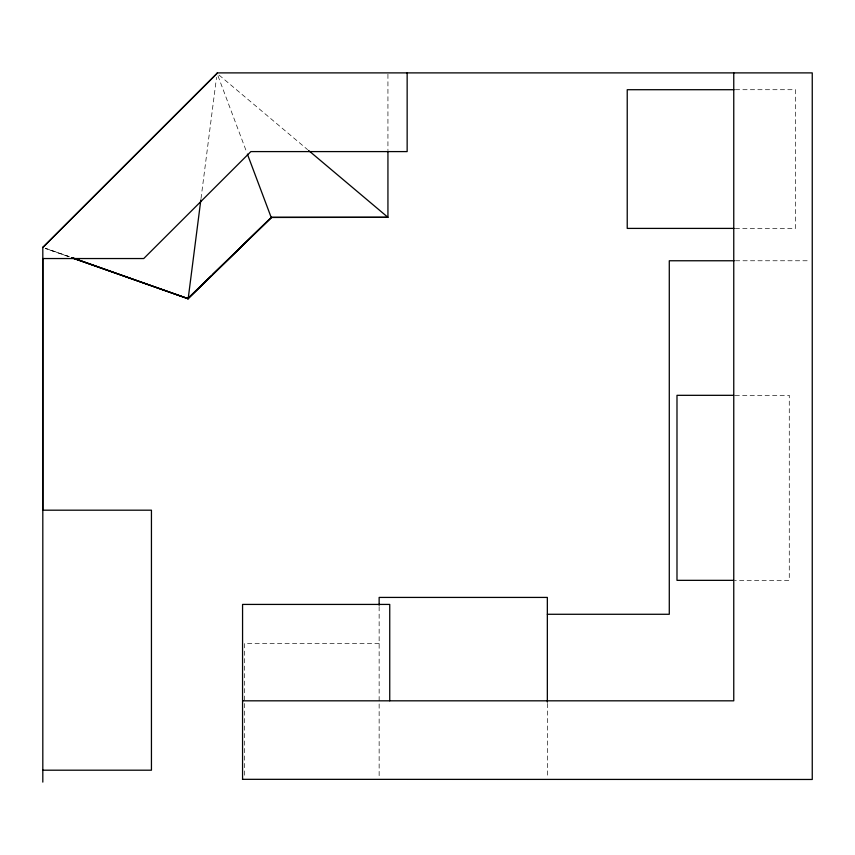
<?xml version="1.0" encoding="UTF-8"?>
<svg xmlns="http://www.w3.org/2000/svg" width="855" height="855" viewBox="0 0 855 855"><rect width="100%" height="100%" fill="white"/><g stroke="black" fill="none" stroke-linecap="round" stroke-linejoin="round"><path stroke-width="0.64" stroke-dasharray="4.28 3.21" d="M201.011 198.563L216.539 77.313M735.364 89.711L795.428 89.711L795.428 228.403L735.364 228.403M735.471 260.764L809.6 260.764M735.118 395.32L789.272 395.32L789.272 580.342L735.118 580.342M379.139 643.323L244.583 643.323L244.583 777.986M45.315 248.207L69.148 256.596M67.823 256.34L45.262 248.399L69.127 256.628M219.072 75.08L307.576 149.625M217.972 75.849L246.924 152.874M547.339 703.451L547.339 777.986M387.935 74.214L387.935 149.743M379.139 606.601L379.139 777.986"/><path stroke-width="1.28" d="M42.814 258.541L42.814 510.189L151.442 510.189L151.442 770.195L42.814 770.195M407.151 72.889L407.151 151.592L250.868 151.592L143.736 258.541L42.814 258.541M217.277 73.188L42.75 247.512L217.277 73.124M71.521 257.654L188.175 298.726L200.84 199.888M387.935 151.068L387.935 217.32L271.591 217.32L187.897 298.416M71.585 257.665L188.175 298.726L72.835 257.889M188.175 298.726L271.591 217.32M187.854 298.684L211.003 276.133M212.916 274.263L271.206 217.469L387.935 217.32L308.591 150.48M217.256 72.889L812.25 72.889L812.25 779.471L242.478 779.322M734.028 89.711L627.228 89.711L627.228 228.403L734.028 228.403M734.146 260.764L669.283 260.764L669.283 614.275L547.339 614.275M733.793 395.32L676.989 395.32L676.989 580.342L733.793 580.342M242.564 700.822L733.761 700.822L733.761 72.889M247.394 154.114L271.206 217.469M547.339 702.115L547.339 597.421L379.139 597.421L379.139 605.287M389.741 700.822L389.741 604.421L242.564 604.421L242.564 779.322M42.814 247.319L42.814 782.111"/></g></svg>
